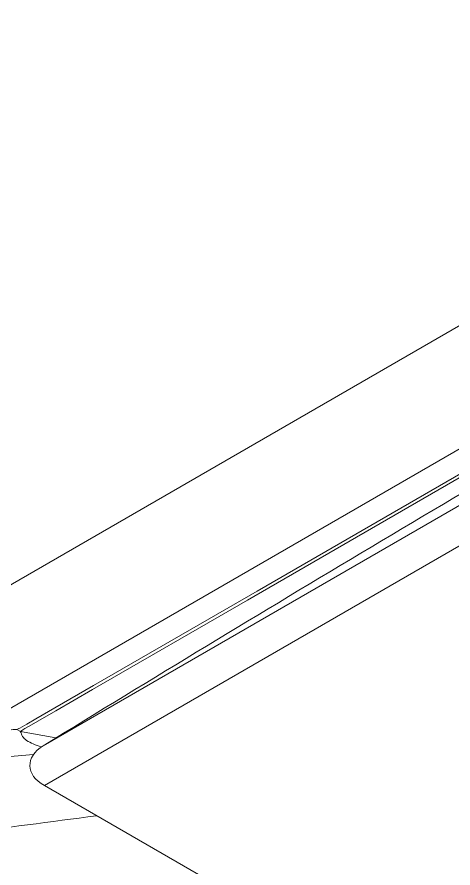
# Model space of a CAD drawing. Header units: millimetres. Extents: x 474.7 to 528.3, y 13.1 to 23.5.
# Drawn here: x 486.45012 to 486.45894, y 15.60294 to 15.62014 of the extents above; entities that cross this region are included whole.
import ezdxf

# ---------------------------------------------------------------- set-up
doc = ezdxf.new("R2010")
doc.units = ezdxf.units.MM
doc.header["$LTSCALE"] = 2.5
doc.layers.add('I-ARQ', color=8, linetype='Continuous')

msp = doc.modelspace()

# ---------------------------------------------------------------- linework, layer by layer
at = {"layer": 'I-ARQ', "lineweight": 5}
for points in [[(486.47617, 15.62014, 9.817099), (486.47617, 15.62014, 9.817099), (486.450655, 15.60541, 9.837931), (486.450655, 15.60541, 9.837931)], [(486.47748, 15.620079, 9.817186), (486.47748, 15.620079, 9.817186), (486.450677, 15.604605, 9.83907), (486.450677, 15.604605, 9.83907)], [(486.443383, 15.604849, 9.838724), (486.443383, 15.604849, 9.838724), (486.461093, 15.615074, 9.824264), (486.461093, 15.615074, 9.824264)], [(486.445546, 15.6036, 9.84049), (486.445546, 15.6036, 9.84049), (486.463256, 15.613825, 9.82603), (486.463256, 15.613825, 9.82603)], [(486.464027, 15.61338, 9.826659), (486.459497, 15.610765, 9.830358), (486.455039, 15.608107, 9.834116), (486.450655, 15.60541, 9.837931)], [(486.450124, 15.605742, 9.837462), (486.450124, 15.605742, 9.837462), (486.450197, 15.6057, 9.837521), (486.450197, 15.6057, 9.837521)], [(486.450197, 15.6057, 9.837521), (486.450197, 15.6057, 9.837521), (486.450912, 15.605568, 9.837708), (486.450912, 15.605568, 9.837708)], [(486.450655, 15.60541, 9.837931), (486.450286, 15.605182, 9.838254), (486.450295, 15.604825, 9.838758), (486.450677, 15.604605, 9.83907)], [(486.450459, 15.605234, 9.83818), (486.450459, 15.605234, 9.83818), (486.449122, 15.605121, 9.83834), (486.449122, 15.605121, 9.83834)], [(486.450677, 15.604605, 9.83907), (486.450677, 15.604605, 9.83907), (486.474515, 15.590842, 9.858533), (486.474515, 15.590842, 9.858533)], [(486.451733, 15.603995, 9.839931), (486.44987, 15.603751, 9.840277), (486.448009, 15.603504, 9.840627), (486.44615, 15.603251, 9.840984)]]:
    msp.add_open_spline(points, degree=3, dxfattribs=at)
for points, knots in [([(486.463698, 15.61357, 9.82639), (486.463698, 15.61357, 9.82639), (486.454982, 15.608538, 9.833507), (486.454982, 15.608538, 9.833507), (486.454982, 15.608538, 9.833507), (486.454982, 15.608538, 9.833507), (486.451671, 15.606627, 9.83621), (486.451671, 15.606627, 9.83621), (486.451671, 15.606627, 9.83621), (486.451671, 15.606627, 9.83621), (486.450889, 15.606175, 9.836849), (486.450889, 15.606175, 9.836849), (486.450889, 15.606175, 9.836849), (486.450889, 15.606175, 9.836849), (486.450508, 15.605955, 9.83716), (486.450508, 15.605955, 9.83716), (486.450508, 15.605955, 9.83716), (486.450508, 15.605955, 9.83716), (486.450321, 15.605847, 9.837313), (486.450321, 15.605847, 9.837313), (486.450321, 15.605847, 9.837313), (486.450321, 15.605847, 9.837313), (486.450228, 15.605794, 9.837388), (486.450228, 15.605794, 9.837388), (486.450228, 15.605794, 9.837388), (486.450228, 15.605794, 9.837388), (486.450182, 15.605767, 9.837426), (486.450182, 15.605767, 9.837426), (486.450182, 15.605767, 9.837426), (486.450182, 15.605767, 9.837426), (486.450164, 15.605758, 9.837438), (486.450164, 15.605758, 9.837438), (486.450164, 15.605758, 9.837438), (486.450164, 15.605758, 9.837438), (486.450124, 15.605742, 9.837462), (486.450124, 15.605742, 9.837462)], [0, 0, 0, 0, 0.111111, 0.111111, 0.111111, 0.111111, 0.222222, 0.222222, 0.222222, 0.222222, 0.333333, 0.333333, 0.333333, 0.333333, 0.444444, 0.444444, 0.444444, 0.444444, 0.555556, 0.555556, 0.555556, 0.555556, 0.666667, 0.666667, 0.666667, 0.666667, 0.777778, 0.777778, 0.777778, 0.777778, 0.888889, 0.888889, 0.888889, 0.888889, 1, 1, 1, 1]), ([(486.46309, 15.613151, 9.826983), (486.46309, 15.613151, 9.826983), (486.454784, 15.608356, 9.833765), (486.454784, 15.608356, 9.833765), (486.454784, 15.608356, 9.833765), (486.454784, 15.608356, 9.833765), (486.451651, 15.606547, 9.836323), (486.451651, 15.606547, 9.836323), (486.451651, 15.606547, 9.836323), (486.451651, 15.606547, 9.836323), (486.45091, 15.606119, 9.836928), (486.45091, 15.606119, 9.836928), (486.45091, 15.606119, 9.836928), (486.45091, 15.606119, 9.836928), (486.450548, 15.60591, 9.837223), (486.450548, 15.60591, 9.837223), (486.450548, 15.60591, 9.837223), (486.450548, 15.60591, 9.837223), (486.450371, 15.605808, 9.837368), (486.450371, 15.605808, 9.837368), (486.450371, 15.605808, 9.837368), (486.450371, 15.605808, 9.837368), (486.450283, 15.605757, 9.83744), (486.450283, 15.605757, 9.83744), (486.450283, 15.605757, 9.83744), (486.450283, 15.605757, 9.83744), (486.450239, 15.605732, 9.837476), (486.450239, 15.605732, 9.837476), (486.450239, 15.605732, 9.837476), (486.450239, 15.605732, 9.837476), (486.450224, 15.605721, 9.837491), (486.450224, 15.605721, 9.837491), (486.450224, 15.605721, 9.837491), (486.450224, 15.605721, 9.837491), (486.450197, 15.6057, 9.837521), (486.450197, 15.6057, 9.837521)], [0, 0, 0, 0, 0.111111, 0.111111, 0.111111, 0.111111, 0.222222, 0.222222, 0.222222, 0.222222, 0.333333, 0.333333, 0.333333, 0.333333, 0.444444, 0.444444, 0.444444, 0.444444, 0.555556, 0.555556, 0.555556, 0.555556, 0.666667, 0.666667, 0.666667, 0.666667, 0.777778, 0.777778, 0.777778, 0.777778, 0.888889, 0.888889, 0.888889, 0.888889, 1, 1, 1, 1]), ([(486.450124, 15.605742, 9.837462), (486.450124, 15.605742, 9.837462), (486.450086, 15.605741, 9.837462), (486.450086, 15.605741, 9.837462), (486.450086, 15.605741, 9.837462), (486.450086, 15.605741, 9.837462), (486.450046, 15.605739, 9.837465), (486.450046, 15.605739, 9.837465), (486.450046, 15.605739, 9.837465), (486.450046, 15.605739, 9.837465), (486.450008, 15.605735, 9.837471), (486.450008, 15.605735, 9.837471), (486.450008, 15.605735, 9.837471), (486.450008, 15.605735, 9.837471), (486.449971, 15.605729, 9.83748), (486.449971, 15.605729, 9.83748), (486.449971, 15.605729, 9.83748), (486.449971, 15.605729, 9.83748), (486.449933, 15.60572, 9.837493), (486.449933, 15.60572, 9.837493), (486.449933, 15.60572, 9.837493), (486.449933, 15.60572, 9.837493), (486.449896, 15.605709, 9.837508), (486.449896, 15.605709, 9.837508), (486.449896, 15.605709, 9.837508), (486.449896, 15.605709, 9.837508), (486.44986, 15.605696, 9.837526), (486.44986, 15.605696, 9.837526), (486.44986, 15.605696, 9.837526), (486.44986, 15.605696, 9.837526), (486.449826, 15.605682, 9.837546), (486.449826, 15.605682, 9.837546), (486.449826, 15.605682, 9.837546), (486.449826, 15.605682, 9.837546), (486.449792, 15.605667, 9.837567), (486.449792, 15.605667, 9.837567), (486.449792, 15.605667, 9.837567), (486.449792, 15.605667, 9.837567), (486.449759, 15.605651, 9.83759), (486.449759, 15.605651, 9.83759), (486.449759, 15.605651, 9.83759), (486.449759, 15.605651, 9.83759), (486.449699, 15.605616, 9.83764), (486.449699, 15.605616, 9.83764), (486.449699, 15.605616, 9.83764), (486.449699, 15.605616, 9.83764), (486.449643, 15.605578, 9.837693), (486.449643, 15.605578, 9.837693), (486.449643, 15.605578, 9.837693), (486.449643, 15.605578, 9.837693), (486.449591, 15.60554, 9.837747), (486.449591, 15.60554, 9.837747), (486.449591, 15.60554, 9.837747), (486.449591, 15.60554, 9.837747), (486.449541, 15.605501, 9.837802), (486.449541, 15.605501, 9.837802), (486.449541, 15.605501, 9.837802), (486.449541, 15.605501, 9.837802), (486.449495, 15.605462, 9.837857), (486.449495, 15.605462, 9.837857), (486.449495, 15.605462, 9.837857), (486.449495, 15.605462, 9.837857), (486.449407, 15.605385, 9.837967), (486.449407, 15.605385, 9.837967), (486.449407, 15.605385, 9.837967), (486.449407, 15.605385, 9.837967), (486.449282, 15.60527, 9.838129), (486.449282, 15.60527, 9.838129), (486.449282, 15.60527, 9.838129), (486.449282, 15.60527, 9.838129), (486.449122, 15.605121, 9.83834), (486.449122, 15.605121, 9.83834)], [0, 0, 0, 0, 0.055556, 0.055556, 0.055556, 0.055556, 0.111111, 0.111111, 0.111111, 0.111111, 0.166667, 0.166667, 0.166667, 0.166667, 0.222222, 0.222222, 0.222222, 0.222222, 0.277778, 0.277778, 0.277778, 0.277778, 0.333333, 0.333333, 0.333333, 0.333333, 0.388889, 0.388889, 0.388889, 0.388889, 0.444444, 0.444444, 0.444444, 0.444444, 0.5, 0.5, 0.5, 0.5, 0.555556, 0.555556, 0.555556, 0.555556, 0.611111, 0.611111, 0.611111, 0.611111, 0.666667, 0.666667, 0.666667, 0.666667, 0.722222, 0.722222, 0.722222, 0.722222, 0.777778, 0.777778, 0.777778, 0.777778, 0.833333, 0.833333, 0.833333, 0.833333, 0.888889, 0.888889, 0.888889, 0.888889, 0.944444, 0.944444, 0.944444, 0.944444, 1, 1, 1, 1]), ([(486.450197, 15.6057, 9.837521), (486.450197, 15.6057, 9.837521), (486.450198, 15.60569, 9.837535), (486.450198, 15.60569, 9.837535), (486.450198, 15.60569, 9.837535), (486.450198, 15.60569, 9.837535), (486.450205, 15.605671, 9.837561), (486.450205, 15.605671, 9.837561), (486.450205, 15.605671, 9.837561), (486.450205, 15.605671, 9.837561), (486.450214, 15.605646, 9.837597), (486.450214, 15.605646, 9.837597), (486.450214, 15.605646, 9.837597), (486.450214, 15.605646, 9.837597), (486.450224, 15.605622, 9.837631), (486.450224, 15.605622, 9.837631), (486.450224, 15.605622, 9.837631), (486.450224, 15.605622, 9.837631), (486.450237, 15.6056, 9.837663), (486.450237, 15.6056, 9.837663), (486.450237, 15.6056, 9.837663), (486.450237, 15.6056, 9.837663), (486.450253, 15.605578, 9.837694), (486.450253, 15.605578, 9.837694), (486.450253, 15.605578, 9.837694), (486.450253, 15.605578, 9.837694), (486.450271, 15.605557, 9.837723), (486.450271, 15.605557, 9.837723), (486.450271, 15.605557, 9.837723), (486.450271, 15.605557, 9.837723), (486.450293, 15.605537, 9.837751), (486.450293, 15.605537, 9.837751), (486.450293, 15.605537, 9.837751), (486.450293, 15.605537, 9.837751), (486.450319, 15.605517, 9.837779), (486.450319, 15.605517, 9.837779), (486.450319, 15.605517, 9.837779), (486.450319, 15.605517, 9.837779), (486.450348, 15.605498, 9.837806), (486.450348, 15.605498, 9.837806), (486.450348, 15.605498, 9.837806), (486.450348, 15.605498, 9.837806), (486.450381, 15.60548, 9.837832), (486.450381, 15.60548, 9.837832), (486.450381, 15.60548, 9.837832), (486.450381, 15.60548, 9.837832), (486.450415, 15.605463, 9.837856), (486.450415, 15.605463, 9.837856), (486.450415, 15.605463, 9.837856), (486.450415, 15.605463, 9.837856), (486.450453, 15.605446, 9.837879), (486.450453, 15.605446, 9.837879), (486.450453, 15.605446, 9.837879), (486.450453, 15.605446, 9.837879), (486.450492, 15.605431, 9.837902), (486.450492, 15.605431, 9.837902), (486.450492, 15.605431, 9.837902), (486.450492, 15.605431, 9.837902), (486.450575, 15.6054, 9.837945), (486.450575, 15.6054, 9.837945), (486.450575, 15.6054, 9.837945), (486.450575, 15.6054, 9.837945), (486.450618, 15.605386, 9.837965), (486.450618, 15.605386, 9.837965)], [0, 0, 0, 0, 0.0625, 0.0625, 0.0625, 0.0625, 0.125, 0.125, 0.125, 0.125, 0.1875, 0.1875, 0.1875, 0.1875, 0.25, 0.25, 0.25, 0.25, 0.3125, 0.3125, 0.3125, 0.3125, 0.375, 0.375, 0.375, 0.375, 0.4375, 0.4375, 0.4375, 0.4375, 0.5, 0.5, 0.5, 0.5, 0.5625, 0.5625, 0.5625, 0.5625, 0.625, 0.625, 0.625, 0.625, 0.6875, 0.6875, 0.6875, 0.6875, 0.75, 0.75, 0.75, 0.75, 0.8125, 0.8125, 0.8125, 0.8125, 0.875, 0.875, 0.875, 0.875, 0.9375, 0.9375, 0.9375, 0.9375, 1, 1, 1, 1])]:
    msp.add_open_spline(points, degree=3, knots=knots, dxfattribs=at)

doc.saveas('drawing.dxf')
